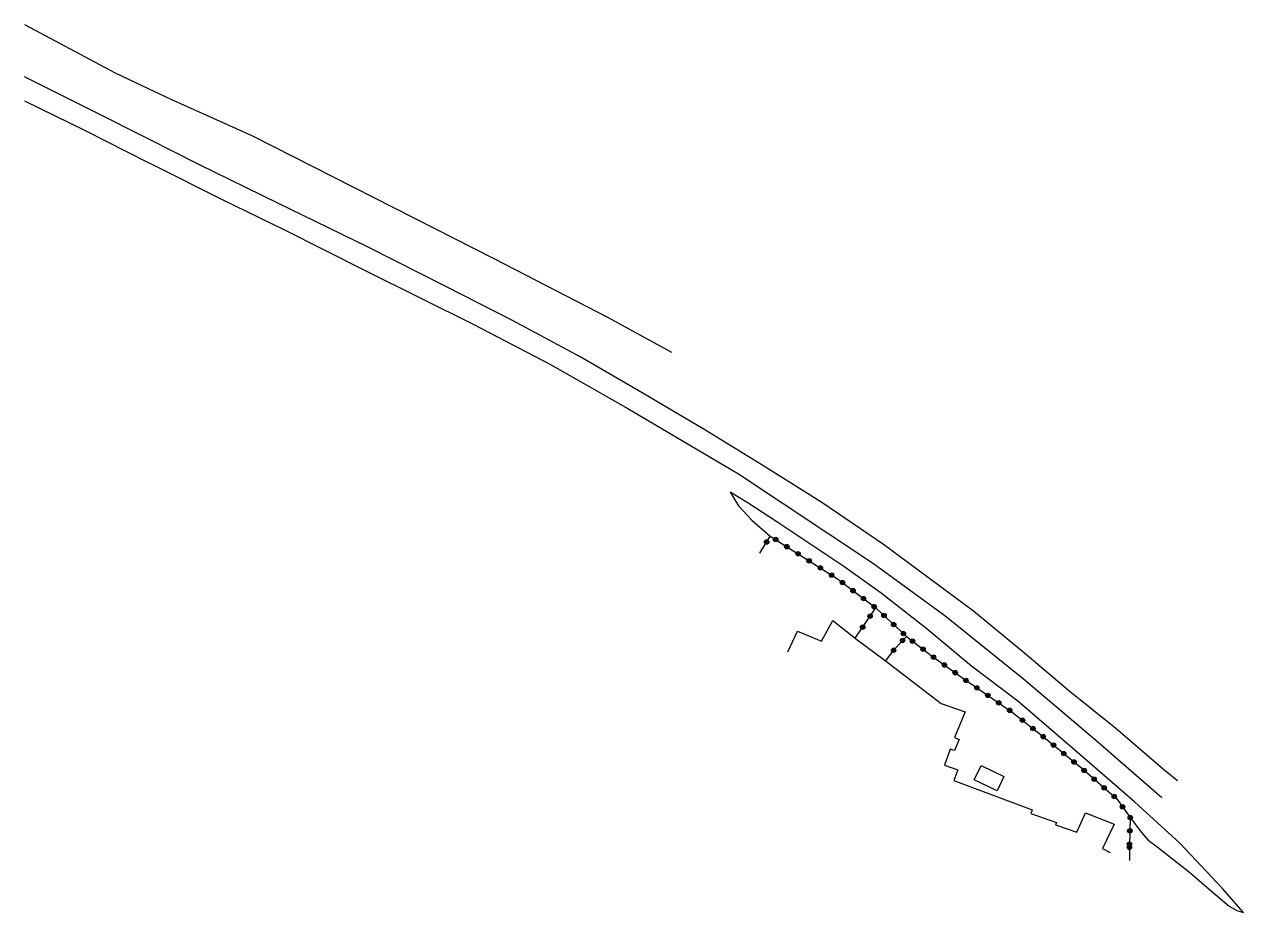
# Model space of a CAD drawing. Header units: millimetres. Extents: x 160000 to 161001, y 122000 to 122988.
# Drawn here: x 160000 to 160138, y 122369.7 to 122470.1 of the extents above; entities that cross this region are included whole.
import ezdxf

# ---------------------------------------------------------------- set-up
doc = ezdxf.new("R2010")
doc.units = ezdxf.units.MM
doc.layers.get('0').update_dxf_attribs({"linetype": 'CONTINUOUS'})
for name, color, linetype in [('W0071', 7, 'CONTINUOUS'), ('W0104', 1, 'CONTINUOUS'), ('W0211', 2, 'CONTINUOUS'), ('W0214', 2, 'CONTINUOUS'), ('W0323', 7, 'CONTINUOUS')]:
    doc.layers.add(name, color=color, linetype=linetype)

# ---------------------------------------------------------------- blocks, each defined once
blk = doc.blocks.new('t323o')
at = {"color": 0, "linetype": 'Continuous'}
for radius in [0.25, 0.15]:
    blk.add_circle((0, 0), radius, dxfattribs=at)

msp = doc.modelspace()

# ---------------------------------------------------------------- linework, layer by layer
at = {"layer": 'W0071'}
for points in [[(160014, 122457.2), (160007.71, 122460.38), (160000, 122464.22)], [(160000, 122461.5), (160006.89, 122458.14)], [(160006.89, 122458.14), (160014, 122454.54)], [(160130.48, 122384.57), (160128.91, 122385.83), (160123.51, 122390.47), (160118.15, 122394.79), (160113.21, 122398.98), (160107.42, 122403.75), (160097.23, 122411.32), (160090.25, 122416.07), (160083.85, 122420.07), (160077, 122424.27), (160069.92, 122428.46), (160062.98, 122432.5), (160055.24, 122436.65), (160047.76, 122440.47), (160038.74, 122445.03), (160028.69, 122449.93), (160019.75, 122454.3), (160014, 122457.2)], [(160014, 122454.54), (160014.51, 122454.29), (160022.38, 122450.34), (160029.36, 122446.95), (160038.57, 122442.3), (160050.92, 122436.16), (160059.54, 122431.65), (160068.27, 122426.68), (160080.81, 122419.3), (160096.08, 122409.17), (160104.18, 122403.26), (160113.06, 122396.11), (160121.22, 122389.22), (160128.7, 122382.68)]]:
    msp.add_lwpolyline(points, dxfattribs=at)
at = {"layer": 'W0104'}
for points in [[(160086.39, 122399.17), (160087.49, 122401.49), (160090.21, 122400.35), (160091.49, 122402.71), (160094.19, 122400.57)], [(160094.19, 122400.57), (160097.4, 122398.19)], [(160097.4, 122398.19), (160103.74, 122393.32)], [(160103.74, 122393.32), (160106.45, 122392.37), (160105.26, 122389.46), (160105.77, 122389.26), (160105.26, 122388), (160104.78, 122388.15), (160104.14, 122386.34), (160105.63, 122385.82), (160105.19, 122384.62), (160114.04, 122381.29), (160113.9, 122380.87), (160116.79, 122379.86), (160116.7, 122379.58), (160119.1, 122378.77), (160120.07, 122380.96), (160123.33, 122379.68), (160121.99, 122376.91), (160122.87, 122376.47)]]:
    msp.add_lwpolyline(points, dxfattribs=at)
msp.add_lwpolyline([(160110.09, 122383.43), (160107.49, 122384.66), (160108.28, 122386.3), (160110.85, 122385.07)], close=True, dxfattribs=at)
at = {"layer": 'W0211'}
for points in [[(160000, 122470.15), (160010.29, 122464.67), (160014, 122462.91)], [(160014, 122462.91), (160016.59, 122461.68), (160025.82, 122457.53), (160053.19, 122443.61), (160065.97, 122437.01), (160073.23, 122433.05)], [(160079.88, 122417.23), (160080.82, 122415.69), (160082.33, 122414.05), (160084.4, 122412.26)], [(160125.14, 122380.43), (160126.4, 122378.73), (160127.18, 122377.86), (160128.19, 122377.08), (160131.86, 122374.23), (160134.07, 122372.3), (160136.35, 122370.38), (160137.19, 122369.88), (160137.97, 122369.66)]]:
    msp.add_lwpolyline(points, dxfattribs=at)
at = {"layer": 'W0214'}
msp.add_lwpolyline([(160137.97, 122369.66), (160135.55, 122372.42), (160130.79, 122377.49), (160125.63, 122382.2), (160118.89, 122388.04), (160112.44, 122393.58), (160107.17, 122397.55), (160102.16, 122401.71), (160096.95, 122405.8), (160092.75, 122408.81), (160085.27, 122413.79), (160081.8, 122416.07), (160079.88, 122417.23)], dxfattribs=at)
at = {"layer": 'W0323'}
for points in [[(160083.23, 122410.31), (160084.4, 122412.26), (160092.03, 122407.41), (160096.38, 122404.1), (160099.81, 122400.9)], [(160094.01, 122400.71), (160096.35, 122404.13)], [(160097.48, 122398.13), (160098.47, 122399.48), (160099.81, 122400.9), (160102.62, 122398.75), (160105.92, 122396.36), (160111.77, 122392.35)], [(160111.77, 122392.35), (160115.12, 122389.71), (160119.66, 122385.98), (160123.62, 122382.53), (160125.14, 122380.43), (160125.05, 122377.18)], [(160125.05, 122377.18), (160125.07, 122375.54)]]:
    msp.add_lwpolyline(points, dxfattribs=at)

# ---------------------------------------------------------------- block references
for p, rotation in [((160084, 122411.59), 58.88933153435248), ((160085.02, 122411.87), 327.5584686889337), ((160086.28, 122411.06), 327.5584686889337), ((160087.55, 122410.26), 327.5584686889337), ((160088.81, 122409.45), 327.5584686889337), ((160090.08, 122408.65), 327.5584686889337), ((160091.35, 122407.84), 327.5584686889337), ((160092.58, 122406.99), 322.7925419277293), ((160093.77, 122406.08), 322.7925419277293), ((160094.97, 122405.18), 322.7925419277293), ((160096.16, 122404.27), 322.7925419277293), ((160095.7, 122403.19), 55.69544170897726), ((160097.28, 122403.27), 316.8843911957297), ((160094.86, 122401.95), 55.69544170897726), ((160098.37, 122402.24), 316.8843911957297), ((160099.47, 122401.22), 316.8843911957297), ((160099.38, 122400.45), 46.58074595534219), ((160100.5, 122400.37), 322.6567550536037), ((160098.36, 122399.34), 53.86945003296873), ((160101.7, 122399.46), 322.6567550536037), ((160102.89, 122398.55), 324.1440065279504), ((160104.11, 122397.67), 324.1440065279504), ((160105.33, 122396.8), 324.1440065279504), ((160106.55, 122395.93), 325.5438839565566), ((160107.79, 122395.08), 325.5438839565566), ((160109.03, 122394.23), 325.5438839565566), ((160110.26, 122393.39), 325.5438839565566), ((160111.5, 122392.54), 325.5438839565566), ((160112.95, 122391.42), 321.7437504881769), ((160114.13, 122390.49), 321.7437504881769), ((160115.3, 122389.56), 320.554971121703), ((160116.46, 122388.61), 320.554971121703), ((160117.62, 122387.65), 320.554971121703), ((160118.78, 122386.7), 320.554971121703), ((160119.93, 122385.74), 318.9998628229152), ((160121.06, 122384.76), 318.9998628229152), ((160122.19, 122383.77), 318.9998628229152), ((160123.33, 122382.79), 318.9998628229152), ((160124.27, 122381.63), 305.8277090506485), ((160125.14, 122380.41), 268.3770243898397), ((160125.1, 122378.91), 268.3770243898397), ((160125.05, 122377.41), 268.3770243898397), ((160125.05, 122377.04), 270.7699641231102)]:
    msp.add_blockref('t323o', p, dxfattribs=dict(at, rotation=rotation))

doc.saveas('drawing.dxf')
